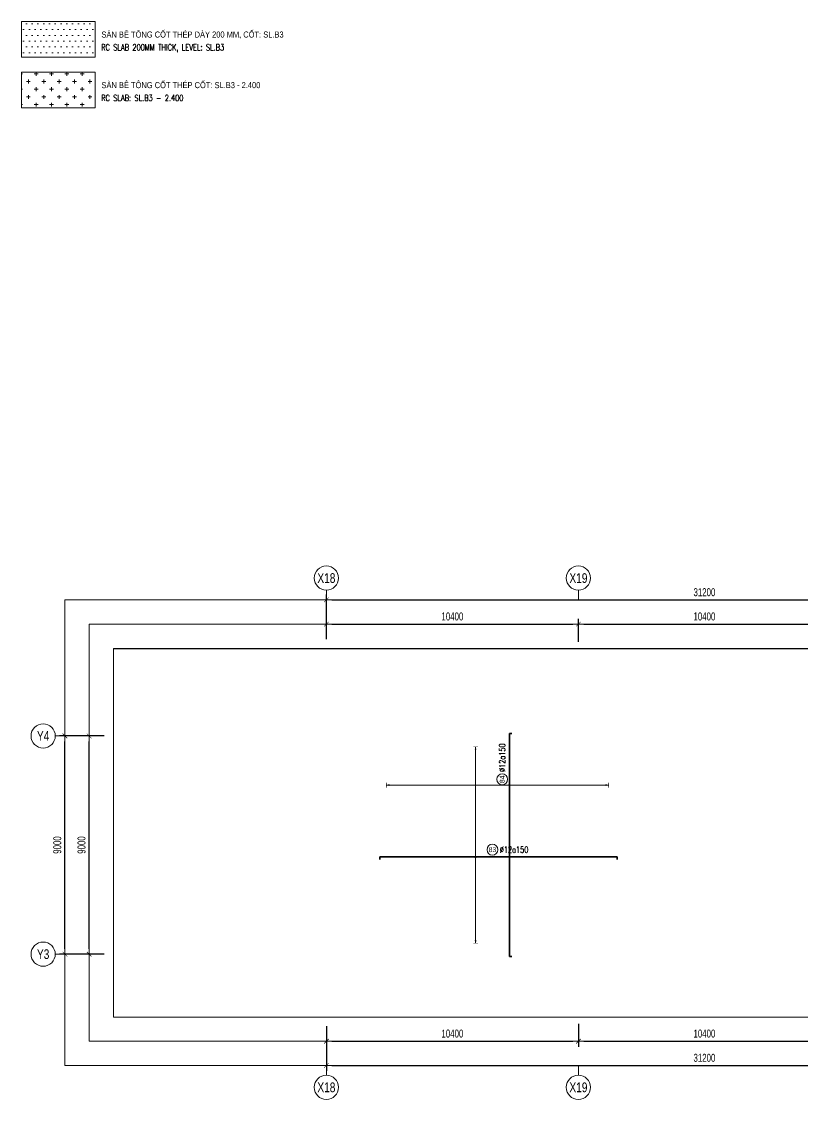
# Model space of a CAD drawing. Header units: millimetres. Extents: x -259680 to 953914, y -429648 to 90611.
# Drawn here: x 212205 to 244430, y -429648 to -385193 of the extents above; entities that cross this region are included whole.
import ezdxf
from ezdxf.enums import TextEntityAlignment as Align

# ---------------------------------------------------------------- set-up
doc = ezdxf.new("R2010")
doc.units = ezdxf.units.MM
doc.linetypes.add('POD_Grid$0$CENTER2', pattern=[1.125, 0.75, -0.125, 0.125, -0.125])
doc.layers.get('0').update_dxf_attribs({"lineweight": 20})
doc.layers.get('Defpoints').update_dxf_attribs({"color": 151, "lineweight": 9})
for name, color, linetype, lineweight in [('NDC_S_DIM', 1, 'Continuous', 15), ('NDC_S_REBAR', 4, 'Continuous', 35), ('NDC_S_THIN LINE', 8, 'Continuous', 9), ('NDC_S_VN TEXT', 7, 'Continuous', 20), ('POD_Grid$0$NDC_S_AXIS', 5, 'POD_Grid$0$CENTER2', 13), ('POD_Grid$0$NDC_S_SYMBOL', 1, 'Continuous', 15), ('POD_Grid$0$NDC_S_TEXT SYMBOL', 7, 'Continuous', 20)]:
    doc.layers.add(name, color=color, linetype=linetype, lineweight=lineweight)
doc.styles.add('ARIAL', font='arial.ttf', dxfattribs={"width": 0.8})
doc.styles.add('NDC_ARIAL', font='arial.ttf', dxfattribs={"width": 0.85})
doc.styles.add('NDC_DIM', font='', dxfattribs={"width": 0.75})
doc.styles.add('NDC_EN TXT', font='romans.shx', dxfattribs={"width": 0.8})
doc.styles.add('POD_Grid$0$NDC_ANNO', font='', dxfattribs={"width": 0.8})
doc.styles.get('NDC_DIM').set_extended_font_data('Dotum')
doc.styles.get('POD_Grid$0$NDC_ANNO').set_extended_font_data('Dotum')
doc.dimstyles.new('NDC_dim_150', dxfattribs={"dimscale": 150, "dimtxt": 2.2, "dimasz": 1.5, "dimexe": 1.5, "dimexo": 2.5, "dimgap": 1, "dimtad": 1, "dimdec": 0, "dimzin": 0, "dimdsep": 46, "dimtxsty": 'NDC_DIM', "dimblk": 'DIMMARK', "dimcen": 0.09, "dimdle": 1.2, "dimclrd": 1, "dimclre": 1, "dimclrt": 3, "dimadec": 0, "dimazin": 0, "dimtfac": 1, "dimtdec": 0, "dimtix": 1, "dimtofl": 0, "dimtmove": 0, "dimatfit": 3, "dimfxl": 6, "dimfxlon": 1, "dimtolj": 1, "dimtzin": 0, "dimarcsym": 0})

# ---------------------------------------------------------------- blocks, each defined once
blk = doc.blocks.new('*U230')
at = {"layer": 'POD_Grid$0$NDC_S_SYMBOL'}
blk.add_line((0, 5), (0, 9), dxfattribs=at)
blk.add_circle((0, 0), 5, dxfattribs=at)
at = {"layer": 'POD_Grid$0$NDC_S_TEXT SYMBOL', "color": 7, "style": 'POD_Grid$0$NDC_ANNO', "width": 0.8}
blk.add_attdef('GRID', text='', height=4, dxfattribs=at).set_placement((0, 0), align=Align.MIDDLE)
blk = doc.blocks.new('DIMMARK')
at = {"layer": 'NDC_S_DIM', "color": 1}
blk.add_line((-1.5, 0), (1, 0), dxfattribs=at)
at = {"layer": 'NDC_S_DIM', "color": 2, "const_width": 0.1}
blk.add_lwpolyline([(-0.42, -0.42), (0.42, 0.42)], dxfattribs=at)
blk = doc.blocks.new('*D366')
at = {"layer": 'Defpoints', "color": 0, "transparency": 16777216}
for p in [(224784, -426248), (255984, -426248), (255984, -428248)]:
    blk.add_point(p, dxfattribs=at)
at = {"layer": 'NDC_S_DIM', "color": 1, "lineweight": -2, "transparency": 16777216}
for p, q in [((224784, -427348), (224784, -428473)), ((255984, -427348), (255984, -428473)), ((225009, -428248), (255759, -428248))]:
    blk.add_line(p, q, dxfattribs=at)
at = {"layer": 'NDC_S_DIM', "color": 1, "lineweight": -2, "transparency": 16777216, "xscale": 225, "yscale": 225, "zscale": 225, "rotation": 180}
blk.add_blockref('DIMMARK', (224784, -428248), dxfattribs=at)
at = {"layer": 'NDC_S_DIM', "color": 1, "lineweight": -2, "transparency": 16777216, "xscale": 225, "yscale": 225, "zscale": 225}
blk.add_blockref('DIMMARK', (255984, -428248), dxfattribs=at)
at = {"layer": 'NDC_S_DIM', "color": 3, "transparency": 16777216, "insert": (240384, -427933), "char_height": 330, "attachment_point": 5, "style": 'NDC_DIM'}
blk.add_mtext('\\A1;31200', dxfattribs=at)
blk = doc.blocks.new('*D367')
at = {"layer": 'Defpoints', "color": 0, "transparency": 16777216}
for p in [(224784, -426248), (235184, -426148), (235184, -427248)]:
    blk.add_point(p, dxfattribs=at)
at = {"layer": 'NDC_S_DIM', "color": 1, "lineweight": -2, "transparency": 16777216}
for p, q in [((224784, -426623), (224784, -427473)), ((235184, -426523), (235184, -427473)), ((225009, -427248), (234959, -427248))]:
    blk.add_line(p, q, dxfattribs=at)
at = {"layer": 'NDC_S_DIM', "color": 1, "lineweight": -2, "transparency": 16777216, "xscale": 225, "yscale": 225, "zscale": 225, "rotation": 180}
blk.add_blockref('DIMMARK', (224784, -427248), dxfattribs=at)
at = {"layer": 'NDC_S_DIM', "color": 1, "lineweight": -2, "transparency": 16777216, "xscale": 225, "yscale": 225, "zscale": 225}
blk.add_blockref('DIMMARK', (235184, -427248), dxfattribs=at)
at = {"layer": 'NDC_S_DIM', "color": 3, "transparency": 16777216, "insert": (229984, -426933), "char_height": 330, "attachment_point": 5, "style": 'NDC_DIM'}
blk.add_mtext('\\A1;10400', dxfattribs=at)
blk = doc.blocks.new('*D368')
at = {"layer": 'Defpoints', "color": 0, "transparency": 16777216}
for p in [(235184, -426248), (245584, -426148), (245584, -427248)]:
    blk.add_point(p, dxfattribs=at)
at = {"layer": 'NDC_S_DIM', "color": 1, "lineweight": -2, "transparency": 16777216}
for p, q in [((235184, -426623), (235184, -427473)), ((245584, -426523), (245584, -427473)), ((235409, -427248), (245359, -427248))]:
    blk.add_line(p, q, dxfattribs=at)
at = {"layer": 'NDC_S_DIM', "color": 1, "lineweight": -2, "transparency": 16777216, "xscale": 225, "yscale": 225, "zscale": 225, "rotation": 180}
blk.add_blockref('DIMMARK', (235184, -427248), dxfattribs=at)
at = {"layer": 'NDC_S_DIM', "color": 1, "lineweight": -2, "transparency": 16777216, "xscale": 225, "yscale": 225, "zscale": 225}
blk.add_blockref('DIMMARK', (245584, -427248), dxfattribs=at)
at = {"layer": 'NDC_S_DIM', "color": 3, "transparency": 16777216, "insert": (240384, -426933), "char_height": 330, "attachment_point": 5, "style": 'NDC_DIM'}
blk.add_mtext('\\A1;10400', dxfattribs=at)
blk = doc.blocks.new('*D372')
at = {"layer": 'Defpoints', "color": 0, "transparency": 16777216}
for p in [(255984, -409045), (224784, -411045), (255984, -411045)]:
    blk.add_point(p, dxfattribs=at)
at = {"layer": 'NDC_S_DIM', "color": 1, "lineweight": -2, "transparency": 16777216}
for p, q in [((224784, -409945), (224784, -408820)), ((255984, -409945), (255984, -408820)), ((225009, -409045), (255759, -409045))]:
    blk.add_line(p, q, dxfattribs=at)
at = {"layer": 'NDC_S_DIM', "color": 1, "lineweight": -2, "transparency": 16777216, "xscale": 225, "yscale": 225, "zscale": 225, "rotation": 180}
blk.add_blockref('DIMMARK', (224784, -409045), dxfattribs=at)
at = {"layer": 'NDC_S_DIM', "color": 1, "lineweight": -2, "transparency": 16777216, "xscale": 225, "yscale": 225, "zscale": 225}
blk.add_blockref('DIMMARK', (255984, -409045), dxfattribs=at)
at = {"layer": 'NDC_S_DIM', "color": 3, "transparency": 16777216, "insert": (240384, -408730), "char_height": 330, "attachment_point": 5, "style": 'NDC_DIM'}
blk.add_mtext('\\A1;31200', dxfattribs=at)
blk = doc.blocks.new('*D373')
at = {"layer": 'Defpoints', "color": 0, "transparency": 16777216}
for p in [(235184, -410045), (224784, -411045), (235184, -411145)]:
    blk.add_point(p, dxfattribs=at)
at = {"layer": 'NDC_S_DIM', "color": 1, "lineweight": -2, "transparency": 16777216}
for p, q in [((224784, -410670), (224784, -409820)), ((235184, -410770), (235184, -409820)), ((225009, -410045), (234959, -410045))]:
    blk.add_line(p, q, dxfattribs=at)
at = {"layer": 'NDC_S_DIM', "color": 1, "lineweight": -2, "transparency": 16777216, "xscale": 225, "yscale": 225, "zscale": 225, "rotation": 180}
blk.add_blockref('DIMMARK', (224784, -410045), dxfattribs=at)
at = {"layer": 'NDC_S_DIM', "color": 1, "lineweight": -2, "transparency": 16777216, "xscale": 225, "yscale": 225, "zscale": 225}
blk.add_blockref('DIMMARK', (235184, -410045), dxfattribs=at)
at = {"layer": 'NDC_S_DIM', "color": 3, "transparency": 16777216, "insert": (229984, -409730), "char_height": 330, "attachment_point": 5, "style": 'NDC_DIM'}
blk.add_mtext('\\A1;10400', dxfattribs=at)
blk = doc.blocks.new('*D374')
at = {"layer": 'Defpoints', "color": 0, "transparency": 16777216}
for p in [(245584, -410045), (235184, -411045), (245584, -411145)]:
    blk.add_point(p, dxfattribs=at)
at = {"layer": 'NDC_S_DIM', "color": 1, "lineweight": -2, "transparency": 16777216}
for p, q in [((235184, -410670), (235184, -409820)), ((245584, -410770), (245584, -409820)), ((235409, -410045), (245359, -410045))]:
    blk.add_line(p, q, dxfattribs=at)
at = {"layer": 'NDC_S_DIM', "color": 1, "lineweight": -2, "transparency": 16777216, "xscale": 225, "yscale": 225, "zscale": 225, "rotation": 180}
blk.add_blockref('DIMMARK', (235184, -410045), dxfattribs=at)
at = {"layer": 'NDC_S_DIM', "color": 1, "lineweight": -2, "transparency": 16777216, "xscale": 225, "yscale": 225, "zscale": 225}
blk.add_blockref('DIMMARK', (245584, -410045), dxfattribs=at)
at = {"layer": 'NDC_S_DIM', "color": 3, "transparency": 16777216, "insert": (240384, -409730), "char_height": 330, "attachment_point": 5, "style": 'NDC_DIM'}
blk.add_mtext('\\A1;10400', dxfattribs=at)
blk = doc.blocks.new('*U231')
at = {"layer": 'POD_Grid$0$NDC_S_SYMBOL'}
blk.add_line((5, 0), (9, 0), dxfattribs=at)
blk.add_circle((0, 0), 5, dxfattribs=at)
at = {"layer": 'POD_Grid$0$NDC_S_TEXT SYMBOL', "color": 7, "style": 'POD_Grid$0$NDC_ANNO', "width": 0.8}
blk.add_attdef('GRID', text='', height=4, rotation=270, dxfattribs=at).set_placement((0, 0), align=Align.MIDDLE)
blk = doc.blocks.new('*D376')
at = {"layer": 'Defpoints', "color": 0, "transparency": 16777216}
for p in [(213996, -414656), (215996, -414656), (215996, -423656)]:
    blk.add_point(p, dxfattribs=at)
at = {"layer": 'NDC_S_DIM', "color": 1, "lineweight": -2, "transparency": 16777216}
for p, q in [((214896, -414656), (213771, -414656)), ((213996, -423431), (213996, -414881)), ((214896, -423656), (213771, -423656))]:
    blk.add_line(p, q, dxfattribs=at)
at = {"layer": 'NDC_S_DIM', "color": 1, "lineweight": -2, "transparency": 16777216, "xscale": 225, "yscale": 225, "zscale": 225}
for p, rotation in [((213996, -414656), 90), ((213996, -423656), 270)]:
    blk.add_blockref('DIMMARK', p, dxfattribs=dict(at, rotation=rotation))
at = {"layer": 'NDC_S_DIM', "color": 3, "transparency": 16777216, "insert": (213681, -419156), "char_height": 330, "attachment_point": 5, "rotation": 90, "style": 'NDC_DIM'}
blk.add_mtext('\\A1;9000', dxfattribs=at)
blk = doc.blocks.new('*D377')
at = {"layer": 'Defpoints', "color": 0, "transparency": 16777216}
for p in [(214996, -414656), (215996, -414656), (215996, -423656)]:
    blk.add_point(p, dxfattribs=at)
at = {"layer": 'NDC_S_DIM', "color": 1, "lineweight": -2, "transparency": 16777216}
for p, q in [((215621, -414656), (214771, -414656)), ((214996, -423431), (214996, -414881)), ((215621, -423656), (214771, -423656))]:
    blk.add_line(p, q, dxfattribs=at)
at = {"layer": 'NDC_S_DIM', "color": 1, "lineweight": -2, "transparency": 16777216, "xscale": 225, "yscale": 225, "zscale": 225}
for p, rotation in [((214996, -414656), 90), ((214996, -423656), 270)]:
    blk.add_blockref('DIMMARK', p, dxfattribs=dict(at, rotation=rotation))
at = {"layer": 'NDC_S_DIM', "color": 3, "transparency": 16777216, "insert": (214681, -419156), "char_height": 330, "attachment_point": 5, "rotation": 90, "style": 'NDC_DIM'}
blk.add_mtext('\\A1;9000', dxfattribs=at)
blk = doc.blocks.new('*U380')
h = blk.add_hatch(color=6)
edge = h.paths.add_edge_path()
edge.add_arc((-2.99, 0), 0.3, 0, 360)
at = {"layer": 'NDC_S_DIM', "color": 8}
for q in [(-2.99, 45.41), (-2.99, -35.59)]:
    blk.add_line((-2.99, 0), q, dxfattribs=at)
for points in [[(-3.99, 45.41, 0.2, 0.2, 0), (-1.99, 45.41, 0, 0, 0)], [(-3.99, -35.59, 0.2, 0.2, 0), (-1.99, -35.59, 0, 0, 0)]]:
    blk.add_lwpolyline(points, format="xyseb", dxfattribs=at)
at = {"layer": 'NDC_S_DIM'}
blk.add_circle((3.96, 3), 2.25, dxfattribs=at)
at = {"layer": 'NDC_S_DIM', "color": 6}
blk.add_circle((-2.99, 0), 0.3, dxfattribs=at)
at = {"layer": 'NDC_S_DIM', "color": 8}
for points in [[(-3.39, 44.21), (-2.99, 45.41), (-2.59, 44.21)], [(-3.39, -34.39), (-2.99, -35.59), (-2.59, -34.39)]]:
    blk.add_solid(points, dxfattribs=at)
at = {"layer": 'NDC_S_REBAR'}
for p, q in [((0, 0), (-42.57, 0)), ((-42.57, 0), (-42.57, -1)), ((0, 0), (55.43, 0)), ((55.43, 0), (55.43, -1))]:
    blk.add_line(p, q, dxfattribs=at)
at = {"layer": 'NDC_S_VN TEXT', "style": 'ARIAL', "width": 0.8}
blk.add_attdef('KHT', text='', height=2, dxfattribs=at).set_placement((3.96, 3), align=Align.MIDDLE_CENTER)
at = {"layer": 'NDC_S_VN TEXT', "color": 3, "style": 'NDC_EN TXT', "width": 0.75}
blk.add_attdef('DKT', (6.96, 1.75), '', height=2.5, dxfattribs=at)
blk = doc.blocks.new('*U381')
h = blk.add_hatch(color=6)
edge = h.paths.add_edge_path()
edge.add_arc((-2.99, 0), 0.3, 0, 360)
at = {"layer": 'NDC_S_DIM', "color": 8}
for q in [(-2.99, 50.79), (-2.99, -40.95)]:
    blk.add_line((-2.99, 0), q, dxfattribs=at)
for points in [[(-3.99, 50.79, 0.2, 0.2, 0), (-1.99, 50.79, 0, 0, 0)], [(-3.99, -40.95, 0.2, 0.2, 0), (-1.99, -40.95, 0, 0, 0)]]:
    blk.add_lwpolyline(points, format="xyseb", dxfattribs=at)
at = {"layer": 'NDC_S_DIM'}
blk.add_circle((-0.61, 3), 2.25, dxfattribs=at)
at = {"layer": 'NDC_S_DIM', "color": 6}
blk.add_circle((-2.99, 0), 0.3, dxfattribs=at)
at = {"layer": 'NDC_S_DIM', "color": 8}
for points in [[(-3.39, 49.59), (-2.99, 50.79), (-2.59, 49.59)], [(-3.39, -39.75), (-2.99, -40.95), (-2.59, -39.75)]]:
    blk.add_solid(points, dxfattribs=at)
at = {"layer": 'NDC_S_REBAR'}
for p, q in [((0, 0), (-73.72, 0)), ((-73.72, 0), (-73.72, -1)), ((0, 0), (18.28, 0)), ((18.28, 0), (18.28, -1))]:
    blk.add_line(p, q, dxfattribs=at)
at = {"layer": 'NDC_S_VN TEXT', "style": 'ARIAL', "width": 0.8}
blk.add_attdef('KHT', text='', height=2, dxfattribs=at).set_placement((-0.61, 3), align=Align.MIDDLE_CENTER)
at = {"layer": 'NDC_S_VN TEXT', "color": 3, "style": 'NDC_EN TXT', "width": 0.75}
blk.add_attdef('DKT', (2.39, 1.75), '', height=2.5, dxfattribs=at)

msp = doc.modelspace()

# ---------------------------------------------------------------- hatches: boundary and pattern name
at = {"ltscale": 100}
h = msp.add_hatch(dxfattribs=at)
h.set_pattern_fill('DOTS', color=251, scale=150)
h.paths.add_polyline_path([(215242.9, -385192.7), (212205, -385192.7), (212205, -386658.8), (215242.9, -386658.8)])
h = msp.add_hatch(dxfattribs=at)
h.set_pattern_fill('CROSS', color=251, scale=50)
h.paths.add_polyline_path([(215242.9, -387279.1), (212205, -387279.1), (212205, -388745.2), (215242.9, -388745.2)])

# ---------------------------------------------------------------- linework, layer by layer
at = {"layer": 'NDC_S_THIN LINE', "ltscale": 100}
for points in [[(212205, -385192.7), (215242.9, -385192.7), (215242.9, -386658.8), (212205, -386658.8)], [(212205, -387279.1), (215242.9, -387279.1), (215242.9, -388745.2), (212205, -388745.2)]]:
    msp.add_lwpolyline(points, close=True, dxfattribs=at)

# ---------------------------------------------------------------- block references
at = {"layer": 'POD_Grid$0$NDC_S_AXIS'}
ref = msp.add_blockref('*U230', (224784.4, -408145.4), dxfattribs=dict(at, xscale=-100, yscale=100, zscale=100, rotation=180))
ref.add_attrib('GRID', 'X18', dxfattribs={"layer": 'POD_Grid$0$NDC_S_TEXT SYMBOL', "color": 7, "height": 400, "style": 'POD_Grid$0$NDC_ANNO', "width": 0.8}).set_placement((224784.4, -408145.4), align=Align.MIDDLE)
ref = msp.add_blockref('*U230', (235184.4, -408145.4), dxfattribs=dict(at, xscale=-100, yscale=100, zscale=100, rotation=180))
ref.add_attrib('GRID', 'X19', dxfattribs={"layer": 'POD_Grid$0$NDC_S_TEXT SYMBOL', "color": 7, "height": 400, "style": 'POD_Grid$0$NDC_ANNO', "width": 0.8}).set_placement((235184.4, -408145.4), align=Align.MIDDLE)
ref = msp.add_blockref('*U231', (213096.4, -414656), dxfattribs=dict(at, xscale=100, yscale=100, zscale=100))
ref.add_attrib('GRID', 'Y4', dxfattribs={"layer": 'POD_Grid$0$NDC_S_TEXT SYMBOL', "color": 7, "height": 400, "style": 'POD_Grid$0$NDC_ANNO', "width": 0.8}).set_placement((213096.4, -414656), align=Align.MIDDLE)
ref = msp.add_blockref('*U231', (213096.4, -423656), dxfattribs=dict(at, xscale=100, yscale=100, zscale=100))
ref.add_attrib('GRID', 'Y3', dxfattribs={"layer": 'POD_Grid$0$NDC_S_TEXT SYMBOL', "color": 7, "height": 400, "style": 'POD_Grid$0$NDC_ANNO', "width": 0.8}).set_placement((213096.4, -423656), align=Align.MIDDLE)
at = {"layer": 'POD_Grid$0$NDC_S_AXIS', "xscale": 100, "yscale": 100, "zscale": 100}
for p, values in [((224784.4, -429148.2), {'GRID': 'X18'}), ((235184.4, -429148.2), {'GRID': 'X19'})]:
    msp.add_blockref('*U230', p, dxfattribs=at).add_auto_attribs(values)

# ---------------------------------------------------------------- texts
at = {"layer": 'NDC_S_VN TEXT'}
for s, style, width, p in [('SÀN BÊ TÔNG CỐT THÉP DÀY 200 MM, CỐT: SL.B3', 'NDC_ARIAL', 0.85, (215502.6, -385728)), ('RC SLAB 200MM THICK, LEVEL: SL.B3', 'NDC_EN TXT', 0.8, (215492.5, -386256.2)), ('SÀN BÊ TÔNG CỐT THÉP CỐT: SL.B3 - 2.400', 'NDC_ARIAL', 0.85, (215502.6, -387814.4)), ('RC SLAB: SL.B3 - 2.400', 'NDC_EN TXT', 0.8, (215492.5, -388342.6))]:
    msp.add_text(s, height=250, dxfattribs=dict(at, style=style, width=width)).set_placement(p, align=Align.MIDDLE_LEFT)

# ---------------------------------------------------------------- dimensions: what is measured, and where the dimension line sits
at = {"layer": 'NDC_S_DIM'}
for base, p1, p2, picture, middle in [((255984.4, -409045.4), (224784.4, -411045.4), (255984.4, -411045.4), '*D372', (240384.4, -408730.1)), ((235184.4, -410045.4), (224784.4, -411045.4), (235184.4, -411145.4), '*D373', (229984.4, -409730.1)), ((245584.4, -410045.4), (235184.4, -411045.4), (245584.4, -411145.4), '*D374', (240384.4, -409730.1)), ((235184.4, -427248.2), (224784.4, -426248.2), (235184.4, -426148.2), '*D367', (229984.4, -426933)), ((255984.4, -428248.2), (224784.4, -426248.2), (255984.4, -426248.2), '*D366', (240384.4, -427933)), ((245584.4, -427248.2), (235184.4, -426248.2), (245584.4, -426148.2), '*D368', (240384.4, -426933))]:
    dim = msp.add_linear_dim(base=base, p1=p1, p2=p2, dimstyle='NDC_dim_150', dxfattribs=at)
    dim.commit()
    dim.dimension.update_dxf_attribs({"geometry": picture, "text_midpoint": middle})
for base, picture, middle in [((213996.4, -414656), '*D376', (213681.2, -419156)), ((214996.4, -414656), '*D377', (214681.2, -419156))]:
    dim = msp.add_linear_dim(base=base, p1=(215996.4, -423656), p2=(215996.4, -414656), angle=90, dimstyle='NDC_dim_150', dxfattribs=at)
    dim.commit()
    dim.dimension.update_dxf_attribs({"geometry": picture, "text_midpoint": middle})

# ---------------------------------------------------------------- wipeouts: each hides what was drawn before it
at = {"ltscale": 100}
for points in [[(230284.4, -415056), (233484.4, -415056), (233484.4, -423256), (230284.4, -423256)], [(233784.4, -415056), (236484.4, -415056), (236484.4, -417556), (233784.4, -417556)], [(227284.4, -417856), (229984.4, -417856), (229984.4, -423256), (227284.4, -423256)], [(233784.4, -417856), (236484.4, -417856), (236484.4, -423256), (233784.4, -423256)]]:
    msp.add_wipeout(points, dxfattribs=at).dxf.layer = 'NDC_S_DIM'

# ---------------------------------------------------------------- next in the draw order: linework, layer by layer
msp.add_lwpolyline([(257978.2, -411065.8), (215996.4, -411065.8), (215996.4, -426248.2), (257978.2, -426248.2)], close=True, dxfattribs=at)
at = {"layer": 'Defpoints'}
msp.add_lwpolyline([(215996.4, -411045.4), (257978.2, -411045.4), (257978.2, -426248.2), (215996.4, -426248.2)], close=True, dxfattribs=at)
at = {"layer": 'NDC_S_DIM'}
for points in [[(213996.4, -409045.4), (259978.2, -409045.4), (259978.2, -428248.2), (213996.4, -428248.2)], [(214996.4, -410045.4), (258978.2, -410045.4), (258978.2, -427248.2), (214996.4, -427248.2)]]:
    msp.add_lwpolyline(points, close=True, dxfattribs=at)

# ---------------------------------------------------------------- next in the draw order: wipeouts: each hides what was drawn before it
at = {"ltscale": 100}
msp.add_wipeout([(227284.4, -415056), (229984.4, -415056), (229984.4, -417556), (227284.4, -417556)], dxfattribs=at).dxf.layer = 'NDC_S_DIM'

# ---------------------------------------------------------------- next in the draw order: block references
at = {"xscale": 100, "yscale": 100, "zscale": 100, "rotation": 90}
msp.add_blockref('*U381', (232339.3, -416384.2), dxfattribs=at).add_auto_attribs({'KHT': '84', 'DKT': '%%c12a150'})
at = {"xscale": 100, "yscale": 100, "zscale": 100}
msp.add_blockref('*U380', (231241.4, -419647.4), dxfattribs=at).add_auto_attribs({'KHT': '83', 'DKT': '%%c12a150'})

doc.saveas('drawing.dxf')
